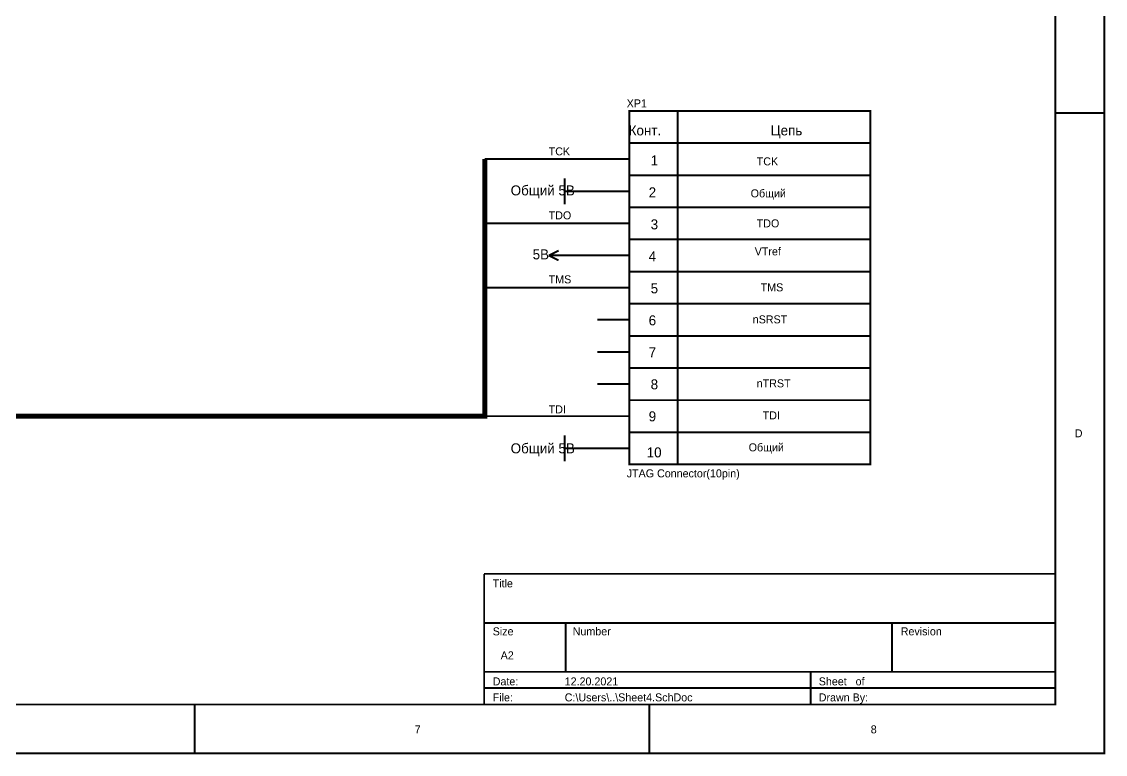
# Model space of a CAD drawing. Header units: millimetres. Extents: x 0 to 567, y 0 to 399.
# Drawn here: x 397.9 to 566.5, y -0.1 to 113.9 of the extents above; entities that cross this region are included whole.
import ezdxf

# ---------------------------------------------------------------- set-up
doc = ezdxf.new("R2010")
doc.units = ezdxf.units.MM
doc.layers.add('Sheet', color=255, linetype='Continuous')

msp = doc.modelspace()

# ---------------------------------------------------------------- linework, layer by layer
at = {"layer": 'Sheet'}
for points, const_width in [([(0.08, 398.78), (566.36, 398.78), (566.36, 0), (0.08, 0), (0.08, 398.78)], 0.3), ([(0.08, 398.78), (0.08, 0), (566.36, 0), (566.36, 398.78), (0.08, 398.78), (0.08, 398.78)], 0.0991), ([(7.7, 391.15), (558.74, 391.15), (558.74, 7.61), (7.7, 7.61), (7.7, 391.15)], 0.3), ([(7.7, 391.15), (7.7, 7.61), (558.74, 7.61), (558.74, 391.15), (7.7, 391.15), (7.7, 391.15)], 0.0991), ([(492.45, 99.99), (499.96, 99.99), (499.96, 44.98), (492.45, 44.98), (492.45, 99.99)], 0.3), ([(499.96, 99.99), (529.95, 99.99), (529.95, 44.98), (499.96, 44.98), (499.96, 99.99)], 0.3)]:
    msp.add_lwpolyline(points, close=True, dxfattribs=dict(at, const_width=const_width))
for points, const_width in [([(469.96, 92.5), (469.96, 52.49), (369.98, 52.49), (369.98, 102.5)], 0.749), ([(566.36, 99.69), (558.74, 99.69)], 0.3), ([(529.95, 94.99), (492.45, 94.99)], 0.3), ([(487.45, 92.5), (469.96, 92.5)], 0.3), ([(492.45, 92.5), (487.45, 92.5)], 0.3), ([(482.37, 89.52), (482.37, 85.45)], 0.3), ([(529.95, 89.99), (492.45, 89.99)], 0.3), ([(487.45, 87.5), (482.37, 87.5)], 0.3), ([(492.45, 87.5), (487.45, 87.5)], 0.3), ([(529.95, 84.99), (492.45, 84.99)], 0.3), ([(487.45, 82.5), (469.96, 82.5)], 0.3), ([(492.45, 82.5), (487.45, 82.5)], 0.3), ([(529.95, 79.99), (492.45, 79.99)], 0.3), ([(479.92, 77.5), (481.44, 78.25)], 0.3), ([(479.92, 77.5), (481.44, 76.74)], 0.3), ([(482.45, 77.5), (479.92, 77.5)], 0.3), ([(482.45, 77.5), (487.45, 77.5)], 0.3), ([(492.45, 77.5), (487.45, 77.5)], 0.3), ([(529.95, 74.99), (492.45, 74.99)], 0.3), ([(487.45, 72.49), (469.96, 72.49)], 0.3), ([(492.45, 72.49), (487.45, 72.49)], 0.3), ([(529.95, 69.98), (492.45, 69.98)], 0.3), ([(492.45, 67.49), (487.45, 67.49)], 0.3), ([(529.95, 64.98), (492.45, 64.98)], 0.3), ([(492.45, 62.49), (487.45, 62.49)], 0.3), ([(529.95, 59.98), (492.45, 59.98)], 0.3), ([(492.45, 57.49), (487.45, 57.49)], 0.3), ([(529.95, 54.98), (492.45, 54.98)], 0.3), ([(487.45, 52.49), (469.96, 52.49)], 0.3), ([(492.45, 52.49), (487.45, 52.49)], 0.3), ([(482.37, 49.52), (482.37, 45.45)], 0.3), ([(529.95, 49.98), (492.45, 49.98)], 0.3), ([(487.45, 47.49), (482.37, 47.49)], 0.3), ([(492.45, 47.49), (487.45, 47.49)], 0.3), ([(469.86, 27.94), (558.74, 27.94)], 0.3), ([(469.86, 27.94), (469.86, 7.61)], 0.3), ([(469.86, 20.31), (558.74, 20.31)], 0.3), ([(482.55, 20.31), (482.55, 12.69)], 0.3), ([(533.33, 20.31), (533.33, 12.69)], 0.3), ([(469.86, 12.69), (558.74, 12.69)], 0.3), ([(520.65, 12.69), (520.65, 7.61)], 0.3), ([(469.86, 10.16), (558.74, 10.16)], 0.3), ([(424.8, 0), (424.8, 7.61)], 0.3), ([(495.58, 0), (495.58, 7.61)], 0.3), ([(566.36, 0), (566.36, 7.61)], 0.3)]:
    msp.add_lwpolyline(points, dxfattribs=dict(at, const_width=const_width))

# ---------------------------------------------------------------- texts
for s, height, p in [('XP1', 1.245, (492.04, 100.55)), ('Конт.', 1.557, (492.35, 96.19)), ('Цепь', 1.557, (514.45, 96.19)), ('TCK', 1.245, (479.9, 93.08)), ('1', 1.56, (495.77, 91.52)), ('TCK', 1.245, (512.27, 91.52)), ('Общий 5В', 1.557, (473.99, 86.85)), ('2', 1.56, (495.46, 86.54)), ('Общий', 1.245, (511.33, 86.54)), ('TDO', 1.245, (479.9, 83.12)), ('3', 1.56, (495.77, 81.56)), ('TDO', 1.245, (512.27, 81.87)), ('5В', 1.557, (477.41, 76.89)), ('4', 1.56, (495.46, 76.58)), ('VTref', 1.245, (511.96, 77.51)), ('TMS', 1.245, (479.9, 73.16)), ('5', 1.56, (495.77, 71.6)), ('TMS', 1.245, (512.89, 71.91)), ('6', 1.56, (495.46, 66.62)), ('nSRST', 1.245, (511.65, 66.93)), ('7', 1.56, (495.46, 61.64)), ('8', 1.56, (495.77, 56.66)), ('nTRST', 1.245, (512.27, 56.97)), ('TDI', 1.245, (479.9, 52.92)), ('9', 1.56, (495.46, 51.68)), ('TDI', 1.245, (513.2, 51.99)), ('D', 1.25, (561.75, 49.19)), ('Общий 5В', 1.557, (473.99, 46.7)), ('10', 1.557, (495.15, 46.07)), ('Общий', 1.245, (511.02, 47.01)), ('JTAG Connector(10pin)', 1.2452, (492.04, 42.96)), ('Title', 1.245, (471.19, 25.84)), ('Size', 1.245, (471.19, 18.37)), ('Number', 1.245, (483.64, 18.37)), ('Revision', 1.245, (534.68, 18.37)), ('A2', 1.245, (472.43, 14.63)), ('Date:', 1.245, (471.19, 10.58)), ('12.20.2021', 1.245, (482.39, 10.58)), ('Sheet   of', 1.245, (521.92, 10.58)), ('File:', 1.245, (471.19, 8.09)), ('C:\\Users\\..\\Sheet4.SchDoc', 1.2452, (482.39, 8.09)), ('Drawn By:', 1.245, (521.92, 8.09)), ('7', 1.25, (459.05, 3.11)), ('8', 1.25, (530.01, 3.11))]:
    msp.add_text(s, height=height, dxfattribs=at).set_placement(p)

doc.saveas('drawing.dxf')
